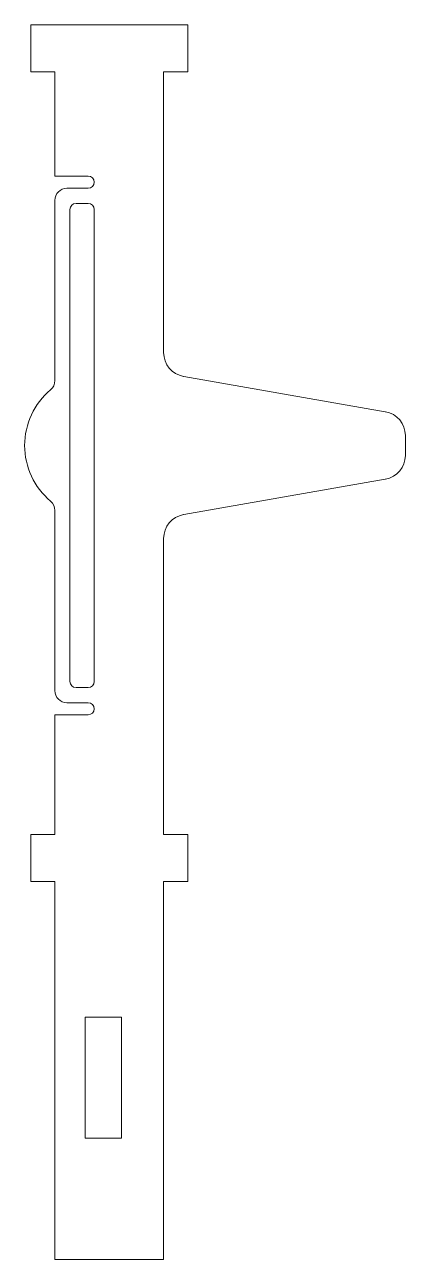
# Model space of a CAD drawing. Header units: millimetres. Extents: x 16 to 48, y 94 to 196.
import ezdxf

# ---------------------------------------------------------------- set-up
doc = ezdxf.new("R2010")
doc.units = ezdxf.units.MM

msp = doc.modelspace()

# ---------------------------------------------------------------- linework, layer by layer
at = {"color": 7, "linetype": 'Continuous', "lineweight": 15}
for p, q in [((16.6, 192.58), (16.6, 196.47)), ((16.6, 196.47), (29.6, 196.47)), ((29.6, 196.47), (29.6, 192.58)), ((18.6, 192.58), (16.6, 192.58)), ((18.6, 183.96), (18.6, 192.58)), ((29.6, 192.58), (27.6, 192.58)), ((27.6, 192.58), (27.6, 169.39)), ((21.35, 183.96), (18.6, 183.96)), ((19.6, 182.96), (21.35, 182.96)), ((18.6, 167.07), (18.6, 181.96)), ((20.35, 181.71), (21.35, 181.71)), ((19.85, 142.21), (19.85, 181.21)), ((21.85, 181.21), (21.85, 142.21)), ((29.26, 167.42), (45.94, 164.5)), ((47.6, 162.53), (47.6, 160.89)), ((45.94, 158.92), (29.26, 156)), ((18.6, 141.46), (18.6, 156.34)), ((27.6, 154.03), (27.6, 129.58)), ((21.35, 141.71), (20.35, 141.71)), ((21.35, 140.46), (19.6, 140.46)), ((18.6, 129.58), (18.6, 139.46)), ((18.6, 139.46), (21.35, 139.46)), ((16.6, 125.69), (16.6, 129.58)), ((16.6, 129.58), (18.6, 129.58)), ((27.6, 129.58), (29.6, 129.58)), ((29.6, 129.58), (29.6, 125.69)), ((18.6, 125.69), (16.6, 125.69)), ((18.6, 94.47), (18.6, 125.69)), ((29.6, 125.69), (27.6, 125.69)), ((27.6, 125.69), (27.6, 94.47)), ((21.1, 114.47), (24.1, 114.47)), ((21.1, 104.47), (21.1, 114.47)), ((24.1, 114.47), (24.1, 104.47)), ((24.1, 104.47), (21.1, 104.47)), ((27.6, 94.47), (18.6, 94.47))]:
    msp.add_line(p, q, dxfattribs=at)
for centre, radius, start, end in [((21.35, 183.46), 0.5, 270, 90), ((19.6, 181.96), 1, 90, 180), ((20.35, 181.21), 0.5, 90, 180), ((21.35, 181.21), 0.5, 0, 90), ((29.6, 169.39), 2, 180, 260.0738), ((22.1, 161.71), 6, 130.0052, 229.9948), ((17.6, 167.07), 1, 310.0052, 0), ((45.6, 162.53), 2, 0, 80.0738), ((45.6, 160.89), 2, 279.9262, 0), ((17.6, 156.34), 1, 0, 49.9948), ((29.6, 154.03), 2, 99.9262, 180), ((20.35, 142.21), 0.5, 180, 270), ((21.35, 142.21), 0.5, 270, 0), ((19.6, 141.46), 1, 180, 270), ((21.35, 139.96), 0.5, 270, 90)]:
    msp.add_arc(centre, radius, start, end, dxfattribs=at)

doc.saveas('drawing.dxf')
